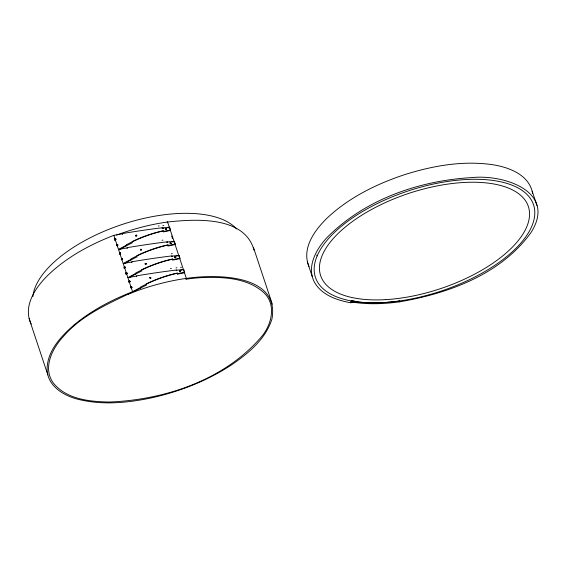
<?xml version="1.0" encoding="UTF-8"?>
<svg xmlns="http://www.w3.org/2000/svg" width="566" height="566" viewBox="0 0 566 566"><rect width="100%" height="100%" fill="white"/><g stroke="black" fill="none" stroke-linecap="round" stroke-linejoin="round"><path stroke-width="0.85" d="M136.866 235.725C133.675 236.616 137.389 234.282 136.661 235.322M141.557 249.825L141.5 250.009M146.247 263.897L145.236 264.06L145.504 263.409L146.276 263.848L145.773 263.367M115.867 239.213L115.245 239.609L115.011 238.951M119.468 253.108L120.006 253.731L120.558 253.306M128.892 281.359L129.487 281.91L129.982 281.486M140.403 249.556C142.087 252.103 139.625 248.368 141.351 249.422M165.329 228.855L165.753 229.563L166.454 229.223M175.863 257.367L175.177 257.771L174.71 257.056M179.45 271.128L179.868 271.836L180.568 271.496M115.959 239.22L115.669 238.838M125.341 267.414L125.044 267.032M130.074 281.493L129.692 281.033M151.016 277.941L150.952 278.154M171.173 243.267L171.102 243.486M122.532 259.362L121.35 259.844M120.65 253.342L120.36 252.938M124.159 267.209C124.287 268.291 125.977 267.463 124.81 268.142M149.827 277.736C151.377 278.713 150.068 278.875 149.792 277.793C151.143 277.298 151.016 277.503 149.926 277.503M165.279 228.968L166.043 229.669M170.019 242.956L170.302 243.592L171.038 243.564M174.661 257.169L175.425 257.863M179.415 271.263L180.158 271.942M130.003 281.684L129.579 282.208M131.545 286.87L131.942 287.365M120.572 253.533L120.119 254.042M126.006 273.902L126.826 274.001L127.201 273.293M131.977 287.563L131.538 288.087M169.984 243.019L170.734 243.769M116.582 235.053A116.999 53.664 -18.4 0 1 167.586 221.999L167.253 222.792L167.593 221.999C195.178 219.07 244.562 215.688 254.042 250.151M146.615 284.953C117.594 300.348 84.957 311.088 62.996 336.954C52.058 348.727 42.535 368.098 53.289 382.963C66.547 399.476 89.895 401.697 109.62 402.023C165.35 399.745 224.61 379.899 261.676 336.529C271.694 324.523 276.71 304.366 263.714 292.53C247.186 277.743 223.167 276.838 202.126 277.595A118.407 54.308 -18.4 0 0 190.622 278.599L186.016 279.187L186.348 278.394L167.586 221.999M136.823 235.888L135.946 236.234L135.713 235.456M122.369 234.48L122.695 233.723L113.865 235.343M120.126 249.21L126.168 245.892L126.487 245.135L118.556 249.422M127.06 248.58L127.385 247.823L118.556 249.443M124.315 263.593L130.859 259.985L131.178 259.235L123.246 263.523L132.076 261.924L131.751 262.681M129.006 277.694L135.55 274.085L135.868 273.336L127.93 277.623L136.767 276.024L136.441 276.774M132.196 292.65L132.578 291.752L113.816 235.35C89.93 244.661 66.781 257.098 48.209 274.991C35.715 287.111 22.392 306.248 31.222 324.049M162.117 228.459L162.329 227.957L169.651 227.192L170.592 230.008L170.401 230.454L163.263 231.911L163.475 231.409L170.592 230.008M140.241 288.186L140.559 287.429L132.621 291.723M174.151 241.739L174.342 241.293L169.319 241.788L167.02 242.057L166.807 242.559L167.727 242.439M172.418 256.54L171.498 256.66L171.71 256.15L179.033 255.386L178.389 255.882M176.189 270.76L176.401 270.251L183.724 269.487L184.665 272.31L184.474 272.755L177.335 274.213L177.547 273.711L184.665 272.31M183.533 269.94L183.724 269.487M186.016 279.187L186.348 278.394C215.328 274.107 280.014 273.781 271.963 318.969C265.751 339.076 248.474 353.226 231.756 364.73C208.097 380.267 181.41 390.929 153.895 397.332C129.522 402.709 103.797 405.433 79.254 399.589C64.736 396.278 48.068 386.783 47.112 370.214C46.702 351.267 61.107 336.133 74.521 324.573C91.756 310.324 111.792 299.796 132.578 291.752M354.415 300.829L351.33 300.949L350.573 302.732C336.749 300.228 321.396 294.943 314.25 281.882C306.581 266.706 316.054 249.613 326.313 238.279C364.002 199.628 418.84 180.611 471.938 177.583C503.549 174.229 557.057 191.35 531.106 232.364C501.115 274.305 448.456 293.521 399.363 301.848M169.651 227.192L169.46 227.638L167.635 227.815M175.283 244.109L175.092 244.554L167.953 246.012L168.166 245.51L175.283 244.109L174.342 241.293M179.974 258.209L179.783 258.655L172.644 260.112L172.856 259.61L179.974 258.209L179.033 255.386M399.426 300.985L399.037 301.897A117.013 53.664 -18.4 0 1 350.955 301.834L354.443 301.678M130.916 286.976L131.057 287.627L131.807 287.726M146.205 264.089L145.342 264.435L145.087 263.671M116.801 244.696L116.943 245.354L117.693 245.453M117.855 245.29C118.266 244.498 116.327 244.533 116.575 245.637M126.183 272.897L126.324 273.555L127.074 273.654M121.492 258.796L122.419 259.037L121.648 258.655M127.223 273.512L127.117 273.145M114.841 238.817L115.726 238.76M115.889 239.432L115.429 239.942M119.532 252.917L120.388 252.839M135.776 235.272L136.392 235.166M124.223 267.018L125.029 266.904M140.467 249.373L141.083 249.266M165.371 228.77C166.241 228.056 166.715 229.669 166.248 228.714M128.963 281.09L129.819 281.012M145.158 263.473L145.745 263.275M170.062 242.871L171.151 243.097L170.366 242.743M174.745 256.971L175.856 257.268L175.05 256.844M179.486 271.043C180.264 270.329 180.971 271.899 180.285 271.022M114.82 239.071L114.622 239.751M119.129 249.776L119.624 249.493M129.133 281.224L128.737 282.031M126.168 245.892L132.55 242.651M130.859 259.985L137.241 256.752M135.55 274.085L141.932 270.852M116.957 244.562L117.756 244.71M122.355 259.568L121.428 259.136L121.266 259.737M126.338 272.755L126.841 272.805M131.071 286.835L131.694 286.849M131.086 287.103L130.668 287.846L131.425 288.129M117.388 245.828L117.82 245.092M115.061 238.93L115.782 239.064M129.182 281.203L129.897 281.337M131.135 287.082L131.857 287.217M115.351 239.97L114.707 239.864M117.282 245.863L116.631 245.715M120.013 254.077L119.355 253.922M124.704 268.178L124.096 268.072M129.472 282.243L128.786 282.094M168.824 230.334L169.262 230.249M173.514 244.434L173.953 244.349M178.205 258.535L178.644 258.45M182.896 272.635L183.334 272.55M165.675 228.643L166.121 228.728M179.79 270.916L180.257 271.008M399.2 301.876L399.412 301.013A117.013 53.664 -18.4 0 1 351.33 300.949M162.576 228.395L163.963 228.225M180.328 270.265L182.167 270.074M176.097 256.115L177.476 255.974M171.866 241.965L173.698 241.781M355.724 302.343L350.644 302.725M127.109 273.13L126.275 273.067L125.956 273.838M125.164 267.265L124.294 267.202L124.004 267.951M120.473 253.165L119.603 253.101L119.313 253.851M122.468 258.832L122.511 259.193M308.951 266.452C301.183 247.908 315.354 229.188 328.238 217.033C349.852 197.095 376.843 183.879 404.548 174.675C432.657 165.774 462.677 160.447 492.13 164.635C508.678 167.076 529.493 174.767 532.641 193.501M532.189 191.181L536.964 205.536M316.847 255.075L317.144 255.966M307.388 261.98L312.163 276.335M253.568 247.837L272.331 304.232M171.668 236.057L172.496 238.548M114.261 238.739L114.813 240.394M125.574 272.741L126.126 274.397M29.092 318.538L47.855 374.933M128.249 294.214A116.999 53.664 -18.4 0 1 186.348 278.394M146.226 283.899A110.052 81.348 -32.5 0 1 177.363 273.053M170.451 268.574A110.052 16.117 -9.1 0 1 171.385 268.454M176.019 267.881A110.052 16.117 -9.1 0 1 176.939 267.768M180.568 267.343A110.052 16.117 -9.1 0 1 181.467 267.244M158.247 226.039A110.052 16.117 -9.1 0 1 159.173 225.919M162.867 225.466A110.052 16.117 -9.1 0 1 163.779 225.36M132.154 241.597A110.052 81.348 -32.5 0 1 163.291 230.751M141.535 269.798A110.052 81.348 -32.5 0 1 172.672 258.952M171.328 253.78A110.052 16.117 -9.1 0 1 172.248 253.667M136.845 255.698A110.052 81.348 -32.5 0 1 167.982 244.852M162.003 240.253A110.052 16.117 -9.1 0 1 162.937 240.133M122.504 233.56A113.377 13.655 -8.9 0 1 162.76 227.666M126.352 244.83A113.377 83.11 -32.4 0 1 163.489 230.907M131.043 258.931A113.377 83.11 -32.4 0 1 168.18 245.007M127.194 247.66A113.377 13.655 -8.9 0 1 167.451 241.767M135.734 273.031A113.377 83.11 -32.4 0 1 172.871 259.108M131.885 261.754A113.377 13.655 -8.9 0 1 172.142 255.867M140.425 287.132A113.377 83.11 -32.4 0 1 177.561 273.208M136.576 275.854A113.377 13.655 -8.9 0 1 176.833 269.968M32.906 296.499A109.457 50.204 -18.4 0 1 122.298 224.419A109.457 50.204 -18.4 0 1 236.652 229.032M385.602 299.64A109.457 50.204 -18.4 0 0 528.46 206.859A109.457 50.204 -18.4 0 0 359.417 216.714A109.457 50.204 -18.4 0 0 385.602 299.64M383.649 302.569A114.926 52.709 -18.4 0 0 533.653 205.147A114.926 52.709 -18.4 0 0 356.156 215.497A114.926 52.709 -18.4 0 0 383.649 302.569"/></g></svg>
